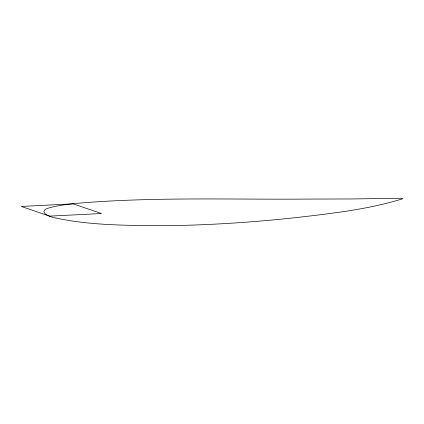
<?xml version="1.0" encoding="UTF-8"?>
<svg xmlns="http://www.w3.org/2000/svg" width="424" height="424" viewBox="0 0 424 424"><rect width="100%" height="100%" fill="white"/><g stroke="black" fill="none" stroke-linecap="round" stroke-linejoin="round"><path stroke-width="0.64" d="M402.217 198.941C382.962 204.85 363.13 208.698 343.228 211.671C283.698 220.072 223.639 225.091 163.516 225.716C127.741 225.393 91.446 225.557 56.281 218.1C48.092 216.892 35.95 210.643 51.246 207.347C59.705 205.152 68.428 204.22 77.099 203.303C153.117 196.821 229.601 199.656 305.778 199.089L351.576 198.962L401.088 198.262L402.8 198.761M73.076 203.843L21.2 206.44L49.629 216.129L101.506 213.532L73.076 203.843"/></g></svg>
